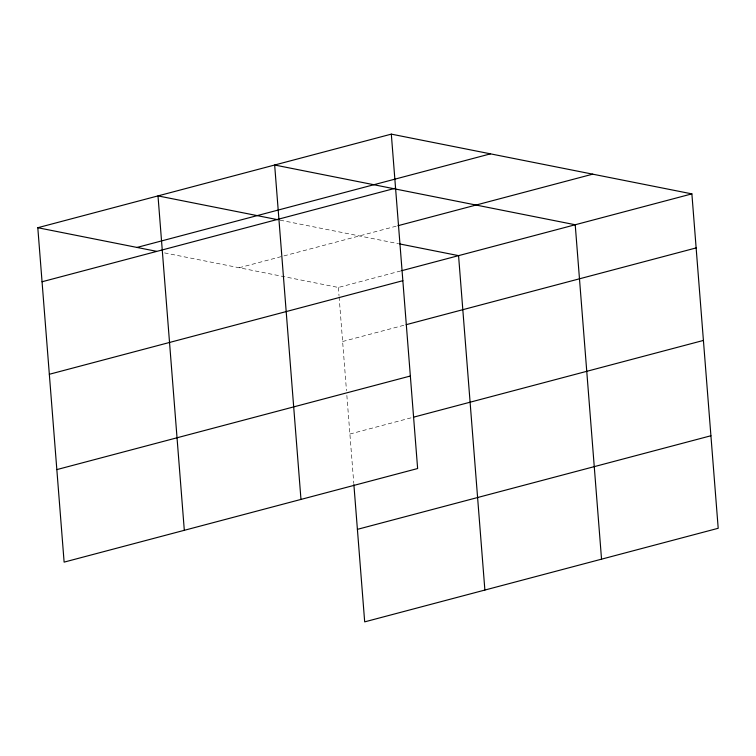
<?xml version="1.0" encoding="UTF-8"?>
<svg xmlns="http://www.w3.org/2000/svg" width="756" height="756" viewBox="0 0 756 756"><rect width="100%" height="100%" fill="white"/><g stroke="black" fill="none" stroke-linecap="round" stroke-linejoin="round"><path stroke-width="0.57" stroke-dasharray="3.78 2.83" d="M239.179 267.747L396.749 226.035M164.543 252.91L338.367 287.469L400.727 270.95M342.619 341.504L404.98 324.995M349.896 434.029L412.266 417.52M280.145 220.176L398.582 243.725M338.367 287.469L339.009 295.69M339.104 296.862L346.484 390.691M346.853 395.379L353.789 483.453"/><path stroke-width="1.13" d="M391.315 134.133L417.633 468.531L64.118 562.124L37.8 227.717L391.315 134.133L691.882 193.876L718.2 528.283L364.685 621.867L353.884 484.634M136.987 247.439L490.502 153.846M42.052 281.761L395.568 188.178M397.883 225.732L592.695 174.163M401.861 270.657L691.882 193.876M49.338 374.277L402.853 280.693M406.114 324.702L696.134 247.921M56.832 469.599L410.357 376.015M413.4 417.217L703.42 340.436M357.399 529.351L710.914 435.758M277.849 219.722L157.995 195.899L184.313 530.306M399.744 243.952L458.561 255.641L484.88 590.049M37.8 227.717L156.501 251.313M601.54 559.166L575.221 224.759L274.655 165.016L300.973 499.423"/></g></svg>
